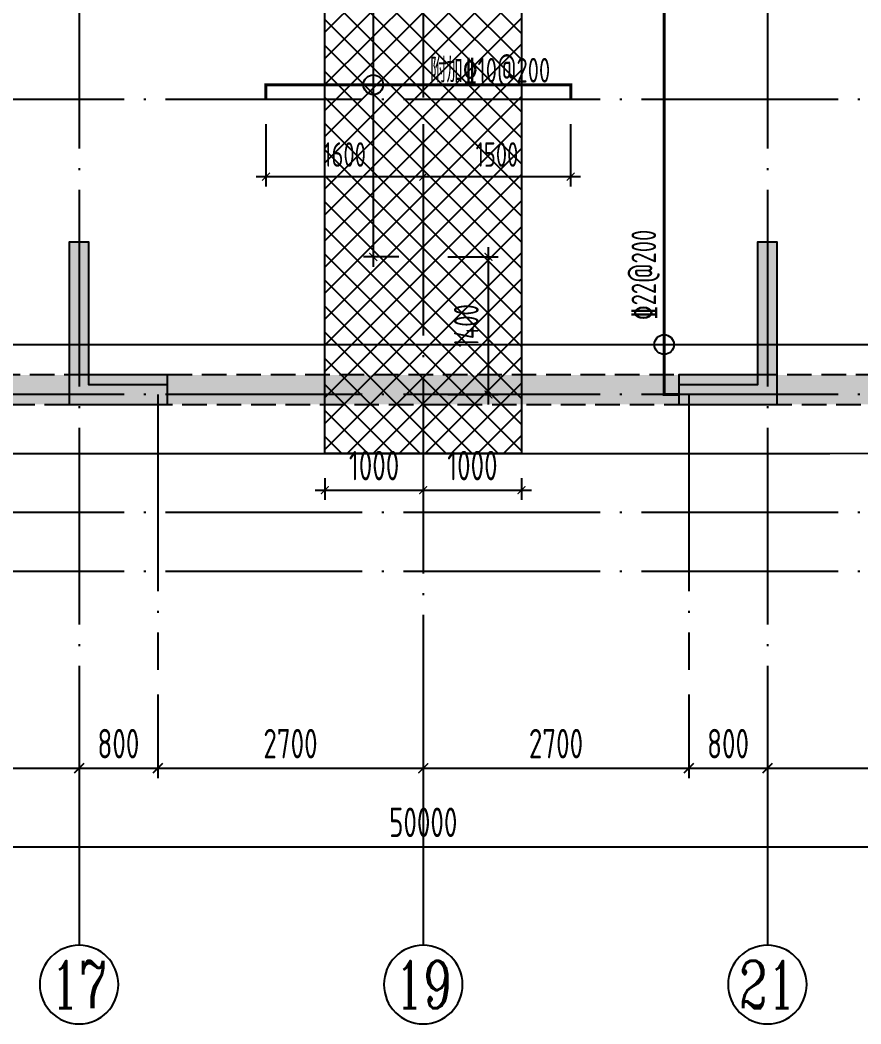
# Model space of a CAD drawing. Extents: x -1307975 to -76406, y -96289 to 379359.
# Drawn here: x -1038083 to -1029532, y 347762 to 357969 of the extents above; entities that cross this region are included whole.
import ezdxf
from ezdxf.enums import TextEntityAlignment as Align

# ---------------------------------------------------------------- set-up
doc = ezdxf.new("R2010")
doc.units = 0
doc.header["$LTSCALE"] = 1000
doc.linetypes.add('DASH', pattern=[0.35, 0.25, -0.1])
doc.linetypes.add('DOTE', pattern=[2.42, 2, -0.2, 0.02, -0.2])
doc.layers.get('0').update_dxf_attribs({"linetype": 'CONTINUOUS'})
doc.layers.get('DEFPOINTS').update_dxf_attribs({"linetype": 'CONTINUOUS'})
for name, color, linetype in [('A-AXIS', 1, 'CONTINUOUS'), ('A-DOTE', 10, 'DOTE'), ('AXIS_NUM', 7, 'CONTINUOUS'), ('DIM', 2, 'CONTINUOUS'), ('HATCH', 8, 'CONTINUOUS'), ('S-B板配筋', 6, 'CONTINUOUS'), ('S-B板配筋号', 7, 'CONTINUOUS'), ('S-J基础底板', 5, 'CONTINUOUS'), ('S-J基础底板标注', 3, 'CONTINUOUS'), ('S-Q墙填充', 252, 'CONTINUOUS'), ('S-Q墙实线', 6, 'CONTINUOUS'), ('S-Q墙虚线', 6, 'DASH'), ('S-Y一般标注', 3, 'CONTINUOUS'), ('后浇带', 8, 'CONTINUOUS')]:
    doc.layers.add(name, color=color, linetype=linetype)
doc.styles.add('TSSD_Axis', font='complex.shx', dxfattribs={"width": 0.7, "bigfont": 'hztxt.shx'})
doc.styles.add('TSSD_DIMENSION', font='Tssdeng.shx', dxfattribs={"width": 0.7, "bigfont": 'tssdchn.shx'})
doc.styles.add('TSSD_REIN', font='tssdeng.shx', dxfattribs={"width": 0.7, "height": 300, "bigfont": 'tssdchn.shx'})
doc.dimstyles.new('TSSD_100_100', dxfattribs={"dimtxt": 300, "dimasz": 100, "dimexe": 100, "dimexo": 250, "dimgap": 100, "dimtad": 1, "dimdec": 0, "dimzin": 0, "dimdsep": 46, "dimtxsty": 'TSSD_DIMENSION', "dimblk": 'ARCHTICK', "dimcen": 0, "dimdle": 100, "dimclrt": 7, "dimadec": 0, "dimazin": 0, "dimtfac": 1, "dimtdec": 0, "dimtix": 1, "dimtmove": 2, "dimatfit": 3, "dimldrblk": 'ARCHTICK', "dimfxl": 1, "dimtolj": 1, "dimtzin": 0, "dimarcsym": 0})
doc.dimstyles.new('TSSD_100_100$0', dxfattribs={"dimtxt": 300, "dimasz": 80, "dimexe": 100, "dimexo": 250, "dimgap": 100, "dimtad": 1, "dimdec": 0, "dimzin": 0, "dimdsep": 46, "dimtxsty": 'TSSD_DIMENSION', "dimblk": 'ARCHTICK', "dimcen": 0, "dimdle": 100, "dimclrd": 3, "dimclre": 3, "dimclrt": 7, "dimadec": 0, "dimazin": 0, "dimtfac": 1, "dimtdec": 0, "dimtix": 1, "dimtmove": 2, "dimatfit": 3, "dimldrblk": 'ARCHTICK', "dimfxl": 1, "dimtolj": 1, "dimtzin": 0, "dimarcsym": 0})

# ---------------------------------------------------------------- blocks, each defined once
blk = doc.blocks.new('_ArchTick')
at = {"color": 0, "linetype": 'ByBlock', "const_width": 0.15}
blk.add_lwpolyline([(-0.5, -0.5), (0.5, 0.5)], dxfattribs=at)
blk = doc.blocks.new('*D232')
at = {"layer": 'DEFPOINTS', "color": 0, "transparency": 16777216}
for p in [(20300, 3600), (26100, 3600), (26100, 2600)]:
    blk.add_point(p, dxfattribs=at)
at = {"layer": 'S-Y一般标注', "color": 0, "lineweight": -2, "transparency": 16777216}
for p, q in [((20300, 3350), (20300, 2500)), ((26100, 3350), (26100, 2500)), ((20200, 2600), (26200, 2600))]:
    blk.add_line(p, q, dxfattribs=at)
at = {"layer": 'S-Y一般标注', "color": 0, "lineweight": -2, "transparency": 16777216, "xscale": 100, "yscale": 100, "zscale": 100, "rotation": 180}
blk.add_blockref('_ArchTick', (20300, 2600), dxfattribs=at)
at = {"layer": 'S-Y一般标注', "color": 0, "lineweight": -2, "transparency": 16777216, "xscale": 100, "yscale": 100, "zscale": 100}
blk.add_blockref('_ArchTick', (26100, 2600), dxfattribs=at)
at = {"layer": 'S-Y一般标注', "color": 7, "transparency": 16777216, "insert": (23200, 2850), "char_height": 300, "attachment_point": 5, "style": 'TSSD_DIMENSION'}
blk.add_mtext('\\A1;5800', dxfattribs=at)
blk = doc.blocks.new('ts_axno')
at = {"color": 0, "linetype": 'ByBlock', "lineweight": -2}
blk.add_circle((0, 0), 0.5, dxfattribs=at)
at = {"color": 0, "linetype": 'ByBlock', "lineweight": -2, "style": 'TSSD_Axis', "width": 0.7}
blk.add_attdef('A', text='', height=0.6, dxfattribs=at).set_placement((0, 0), align=Align.MIDDLE_CENTER)
blk = doc.blocks.new('*D233')
at = {"layer": 'DEFPOINTS', "color": 0, "transparency": 16777216}
for p in [(26100, 3600), (26900, 3600), (26900, 2600)]:
    blk.add_point(p, dxfattribs=at)
at = {"layer": 'S-Y一般标注', "color": 0, "lineweight": -2, "transparency": 16777216}
for p, q in [((26100, 3350), (26100, 2500)), ((26900, 3350), (26900, 2500)), ((26000, 2600), (27000, 2600))]:
    blk.add_line(p, q, dxfattribs=at)
at = {"layer": 'S-Y一般标注', "color": 0, "lineweight": -2, "transparency": 16777216, "xscale": 100, "yscale": 100, "zscale": 100, "rotation": 180}
blk.add_blockref('_ArchTick', (26100, 2600), dxfattribs=at)
at = {"layer": 'S-Y一般标注', "color": 0, "lineweight": -2, "transparency": 16777216, "xscale": 100, "yscale": 100, "zscale": 100}
blk.add_blockref('_ArchTick', (26900, 2600), dxfattribs=at)
at = {"layer": 'S-Y一般标注', "color": 7, "transparency": 16777216, "insert": (26500, 2850), "char_height": 300, "attachment_point": 5, "style": 'TSSD_DIMENSION'}
blk.add_mtext('\\A1;800', dxfattribs=at)
blk = doc.blocks.new('*D234')
at = {"layer": 'DEFPOINTS', "color": 0, "transparency": 16777216}
for p in [(26900, 3600), (29600, 3600), (29600, 2600)]:
    blk.add_point(p, dxfattribs=at)
at = {"layer": 'S-Y一般标注', "color": 0, "lineweight": -2, "transparency": 16777216}
for p, q in [((26900, 3350), (26900, 2500)), ((29600, 3350), (29600, 2500)), ((26800, 2600), (29700, 2600))]:
    blk.add_line(p, q, dxfattribs=at)
at = {"layer": 'S-Y一般标注', "color": 0, "lineweight": -2, "transparency": 16777216, "xscale": 100, "yscale": 100, "zscale": 100, "rotation": 180}
blk.add_blockref('_ArchTick', (26900, 2600), dxfattribs=at)
at = {"layer": 'S-Y一般标注', "color": 0, "lineweight": -2, "transparency": 16777216, "xscale": 100, "yscale": 100, "zscale": 100}
blk.add_blockref('_ArchTick', (29600, 2600), dxfattribs=at)
at = {"layer": 'S-Y一般标注', "color": 7, "transparency": 16777216, "insert": (28250, 2850), "char_height": 300, "attachment_point": 5, "style": 'TSSD_DIMENSION'}
blk.add_mtext('\\A1;2700', dxfattribs=at)
blk = doc.blocks.new('*D235')
at = {"layer": 'DEFPOINTS', "color": 0, "transparency": 16777216}
for p in [(32300, 3600), (33100, 3600), (33100, 2600)]:
    blk.add_point(p, dxfattribs=at)
at = {"layer": 'S-Y一般标注', "color": 0, "lineweight": -2, "transparency": 16777216}
for p, q in [((32300, 3350), (32300, 2500)), ((33100, 3350), (33100, 2500)), ((32200, 2600), (33200, 2600))]:
    blk.add_line(p, q, dxfattribs=at)
at = {"layer": 'S-Y一般标注', "color": 0, "lineweight": -2, "transparency": 16777216, "xscale": 100, "yscale": 100, "zscale": 100, "rotation": 180}
blk.add_blockref('_ArchTick', (32300, 2600), dxfattribs=at)
at = {"layer": 'S-Y一般标注', "color": 0, "lineweight": -2, "transparency": 16777216, "xscale": 100, "yscale": 100, "zscale": 100}
blk.add_blockref('_ArchTick', (33100, 2600), dxfattribs=at)
at = {"layer": 'S-Y一般标注', "color": 7, "transparency": 16777216, "insert": (32700, 2850), "char_height": 300, "attachment_point": 5, "style": 'TSSD_DIMENSION'}
blk.add_mtext('\\A1;800', dxfattribs=at)
blk = doc.blocks.new('*D236')
at = {"layer": 'DEFPOINTS', "color": 0, "transparency": 16777216}
for p in [(33100, 3600), (38900, 3600), (38900, 2600)]:
    blk.add_point(p, dxfattribs=at)
at = {"layer": 'S-Y一般标注', "color": 0, "lineweight": -2, "transparency": 16777216}
for p, q in [((33100, 3350), (33100, 2500)), ((38900, 3350), (38900, 2500)), ((33000, 2600), (39000, 2600))]:
    blk.add_line(p, q, dxfattribs=at)
at = {"layer": 'S-Y一般标注', "color": 0, "lineweight": -2, "transparency": 16777216, "xscale": 100, "yscale": 100, "zscale": 100, "rotation": 180}
blk.add_blockref('_ArchTick', (33100, 2600), dxfattribs=at)
at = {"layer": 'S-Y一般标注', "color": 0, "lineweight": -2, "transparency": 16777216, "xscale": 100, "yscale": 100, "zscale": 100}
blk.add_blockref('_ArchTick', (38900, 2600), dxfattribs=at)
at = {"layer": 'S-Y一般标注', "color": 7, "transparency": 16777216, "insert": (36000, 2850), "char_height": 300, "attachment_point": 5, "style": 'TSSD_DIMENSION'}
blk.add_mtext('\\A1;5800', dxfattribs=at)
blk = doc.blocks.new('*D241')
at = {"layer": 'DEFPOINTS', "color": 0, "transparency": 16777216}
for p in [(4600, 3600), (54600, 3600), (54600, 1800)]:
    blk.add_point(p, dxfattribs=at)
at = {"layer": 'S-Y一般标注', "color": 0, "lineweight": -2, "transparency": 16777216}
for p, q in [((4600, 3350), (4600, 1700)), ((54600, 3350), (54600, 1700)), ((4500, 1800), (54700, 1800))]:
    blk.add_line(p, q, dxfattribs=at)
at = {"layer": 'S-Y一般标注', "color": 0, "lineweight": -2, "transparency": 16777216, "xscale": 100, "yscale": 100, "zscale": 100, "rotation": 180}
blk.add_blockref('_ArchTick', (4600, 1800), dxfattribs=at)
at = {"layer": 'S-Y一般标注', "color": 0, "lineweight": -2, "transparency": 16777216, "xscale": 100, "yscale": 100, "zscale": 100}
blk.add_blockref('_ArchTick', (54600, 1800), dxfattribs=at)
at = {"layer": 'S-Y一般标注', "color": 7, "transparency": 16777216, "insert": (29600, 2050), "char_height": 300, "attachment_point": 5, "style": 'TSSD_DIMENSION'}
blk.add_mtext('\\A1;50000', dxfattribs=at)
blk = doc.blocks.new('*D244')
at = {"layer": 'DEFPOINTS', "color": 0, "transparency": 16777216}
for p in [(29600, 3600), (32300, 3600), (32300, 2600)]:
    blk.add_point(p, dxfattribs=at)
at = {"layer": 'S-Y一般标注', "color": 0, "lineweight": -2, "transparency": 16777216}
for p, q in [((29600, 3350), (29600, 2500)), ((32300, 3350), (32300, 2500)), ((29500, 2600), (32400, 2600))]:
    blk.add_line(p, q, dxfattribs=at)
at = {"layer": 'S-Y一般标注', "color": 0, "lineweight": -2, "transparency": 16777216, "xscale": 100, "yscale": 100, "zscale": 100, "rotation": 180}
blk.add_blockref('_ArchTick', (29600, 2600), dxfattribs=at)
at = {"layer": 'S-Y一般标注', "color": 0, "lineweight": -2, "transparency": 16777216, "xscale": 100, "yscale": 100, "zscale": 100}
blk.add_blockref('_ArchTick', (32300, 2600), dxfattribs=at)
at = {"layer": 'S-Y一般标注', "color": 7, "transparency": 16777216, "insert": (30950, 2850), "char_height": 300, "attachment_point": 5, "style": 'TSSD_DIMENSION'}
blk.add_mtext('\\A1;2700', dxfattribs=at)
blk = doc.blocks.new('*D525')
at = {"layer": 'DEFPOINTS', "color": 0, "ltscale": 0.5, "transparency": 16777216}
for p in [(-1023881, 354670), (-1044086, 354161), (-1023881, 354161)]:
    blk.add_point(p, dxfattribs=at)
at = {"layer": 'S-J基础底板标注', "color": 3, "lineweight": -2, "ltscale": 0.5, "transparency": 16777216}
for p, q in [((-1044086, 354411), (-1044086, 354770)), ((-1023881, 354411), (-1023881, 354770)), ((-1044186, 354670), (-1023781, 354670))]:
    blk.add_line(p, q, dxfattribs=at)
at = {"layer": 'S-J基础底板标注', "color": 3, "lineweight": -2, "ltscale": 0.5, "transparency": 16777216, "xscale": 80, "yscale": 80, "zscale": 80, "rotation": 180}
blk.add_blockref('_ArchTick', (-1044086, 354670), dxfattribs=at)
at = {"layer": 'S-J基础底板标注', "color": 3, "lineweight": -2, "ltscale": 0.5, "transparency": 16777216, "xscale": 80, "yscale": 80, "zscale": 80}
blk.add_blockref('_ArchTick', (-1023881, 354670), dxfattribs=at)
blk = doc.blocks.new('*D540')
at = {"layer": 'DEFPOINTS', "color": 0, "ltscale": 0.5, "transparency": 16777216}
for p in [(-1033983, 359762), (-1034491, 355561), (-1033983, 355561)]:
    blk.add_point(p, dxfattribs=at)
at = {"layer": 'S-J基础底板标注', "color": 3, "lineweight": -2, "ltscale": 0.5, "transparency": 16777216}
for p, q in [((-1034491, 359862), (-1034491, 355461)), ((-1034233, 359762), (-1034591, 359762)), ((-1034233, 355561), (-1034591, 355561))]:
    blk.add_line(p, q, dxfattribs=at)
at = {"layer": 'S-J基础底板标注', "color": 3, "lineweight": -2, "ltscale": 0.5, "transparency": 16777216, "xscale": 80, "yscale": 80, "zscale": 80}
for p, rotation in [((-1034491, 359762), 89.99957435729117), ((-1034491, 355561), 269.9995743572912)]:
    blk.add_blockref('_ArchTick', p, dxfattribs=dict(at, rotation=rotation))
blk = doc.blocks.new('*D539')
at = {"layer": 'DEFPOINTS', "color": 0, "transparency": 16777216}
for p in [(-1035583, 357161), (-1033983, 357161), (-1033983, 356377)]:
    blk.add_point(p, dxfattribs=at)
at = {"layer": 'S-J基础底板标注', "color": 3, "lineweight": -2, "transparency": 16777216}
for p, q in [((-1035583, 356911), (-1035583, 356277)), ((-1033983, 356911), (-1033983, 356277)), ((-1035683, 356377), (-1033883, 356377))]:
    blk.add_line(p, q, dxfattribs=at)
at = {"layer": 'S-J基础底板标注', "color": 3, "lineweight": -2, "transparency": 16777216, "xscale": 80, "yscale": 80, "zscale": 80, "rotation": 180}
blk.add_blockref('_ArchTick', (-1035583, 356377), dxfattribs=at)
at = {"layer": 'S-J基础底板标注', "color": 3, "lineweight": -2, "transparency": 16777216, "xscale": 80, "yscale": 80, "zscale": 80}
blk.add_blockref('_ArchTick', (-1033983, 356377), dxfattribs=at)
at = {"layer": 'S-J基础底板标注', "color": 7, "transparency": 16777216, "insert": (-1034783, 356602), "char_height": 250, "attachment_point": 5, "style": 'TSSD_DIMENSION'}
blk.add_mtext('\\A1;1600', dxfattribs=at)
blk = doc.blocks.new('*D541')
at = {"layer": 'DEFPOINTS', "color": 0, "transparency": 16777216}
for p in [(-1033983, 357161), (-1032484, 357161), (-1032484, 356377)]:
    blk.add_point(p, dxfattribs=at)
at = {"layer": 'S-J基础底板标注', "color": 3, "lineweight": -2, "transparency": 16777216}
for p, q in [((-1033983, 356911), (-1033983, 356277)), ((-1032484, 356911), (-1032484, 356277)), ((-1034083, 356377), (-1032384, 356377))]:
    blk.add_line(p, q, dxfattribs=at)
at = {"layer": 'S-J基础底板标注', "color": 3, "lineweight": -2, "transparency": 16777216, "xscale": 80, "yscale": 80, "zscale": 80, "rotation": 180}
blk.add_blockref('_ArchTick', (-1033983, 356377), dxfattribs=at)
at = {"layer": 'S-J基础底板标注', "color": 3, "lineweight": -2, "transparency": 16777216, "xscale": 80, "yscale": 80, "zscale": 80}
blk.add_blockref('_ArchTick', (-1032484, 356377), dxfattribs=at)
at = {"layer": 'S-J基础底板标注', "color": 7, "transparency": 16777216, "insert": (-1033233, 356602), "char_height": 250, "attachment_point": 5, "style": 'TSSD_DIMENSION'}
blk.add_mtext('\\A1;1500', dxfattribs=at)
blk = doc.blocks.new('*D543')
at = {"layer": 'DEFPOINTS', "color": 0, "transparency": 16777216}
for p in [(-1033983, 355561), (-1033320, 355561), (-1033983, 354161)]:
    blk.add_point(p, dxfattribs=at)
at = {"layer": 'S-J基础底板标注', "color": 3, "lineweight": -2, "transparency": 16777216}
for p, q in [((-1033320, 354061), (-1033320, 355661)), ((-1033733, 355561), (-1033220, 355561)), ((-1033733, 354161), (-1033220, 354161))]:
    blk.add_line(p, q, dxfattribs=at)
at = {"layer": 'S-J基础底板标注', "color": 3, "lineweight": -2, "transparency": 16777216, "xscale": 80, "yscale": 80, "zscale": 80}
for p, rotation in [((-1033320, 355561), 90), ((-1033320, 354161), 270)]:
    blk.add_blockref('_ArchTick', p, dxfattribs=dict(at, rotation=rotation))
at = {"layer": 'S-J基础底板标注', "color": 7, "transparency": 16777216, "insert": (-1033545, 354861), "char_height": 250, "attachment_point": 5, "rotation": 90, "style": 'TSSD_DIMENSION'}
blk.add_mtext('\\A1;1400', dxfattribs=at)
blk = doc.blocks.new('*D902')
at = {"layer": 'DEFPOINTS', "color": 0, "transparency": 16777216}
for p in [(-1034983, 353562), (-1033983, 353562), (-1033983, 353189)]:
    blk.add_point(p, dxfattribs=at)
at = {"layer": 'DIM', "color": 3, "lineweight": -2, "transparency": 16777216}
for p, q in [((-1034983, 353312), (-1034983, 353089)), ((-1033983, 353312), (-1033983, 353089)), ((-1035083, 353189), (-1033883, 353189))]:
    blk.add_line(p, q, dxfattribs=at)
at = {"layer": 'DIM', "color": 3, "lineweight": -2, "transparency": 16777216, "xscale": 80, "yscale": 80, "zscale": 80, "rotation": 180}
blk.add_blockref('_ArchTick', (-1034983, 353189), dxfattribs=at)
at = {"layer": 'DIM', "color": 3, "lineweight": -2, "transparency": 16777216, "xscale": 80, "yscale": 80, "zscale": 80}
blk.add_blockref('_ArchTick', (-1033983, 353189), dxfattribs=at)
at = {"layer": 'DIM', "color": 7, "transparency": 16777216, "insert": (-1034483, 353439), "char_height": 300, "attachment_point": 5, "style": 'TSSD_DIMENSION'}
blk.add_mtext('\\A1;1000', dxfattribs=at)
blk = doc.blocks.new('*D903')
at = {"layer": 'DEFPOINTS', "color": 0, "transparency": 16777216}
for p in [(-1033983, 353562), (-1032983, 353562), (-1032983, 353189)]:
    blk.add_point(p, dxfattribs=at)
at = {"layer": 'DIM', "color": 3, "lineweight": -2, "transparency": 16777216}
for p, q in [((-1033983, 353312), (-1033983, 353089)), ((-1032983, 353312), (-1032983, 353089)), ((-1034083, 353189), (-1032883, 353189))]:
    blk.add_line(p, q, dxfattribs=at)
at = {"layer": 'DIM', "color": 3, "lineweight": -2, "transparency": 16777216, "xscale": 80, "yscale": 80, "zscale": 80, "rotation": 180}
blk.add_blockref('_ArchTick', (-1033983, 353189), dxfattribs=at)
at = {"layer": 'DIM', "color": 3, "lineweight": -2, "transparency": 16777216, "xscale": 80, "yscale": 80, "zscale": 80}
blk.add_blockref('_ArchTick', (-1032983, 353189), dxfattribs=at)
at = {"layer": 'DIM', "color": 7, "transparency": 16777216, "insert": (-1033483, 353439), "char_height": 300, "attachment_point": 5, "style": 'TSSD_DIMENSION'}
blk.add_mtext('\\A1;1000', dxfattribs=at)
blk = doc.blocks.new('20211109.00462574')
at = {"layer": 'S-Q墙填充'}
h = blk.add_hatch(dxfattribs=at)
h.set_pattern_fill('ARMORED', color=252, scale=30, style=0)
h.set_pattern_definition([(50, (994311.75, -393917.59), (215.178055, -18.82564), [22.5, -247.5]), (355, (994311.75, -393917.59), (-41.6254, 225.65764), [18, -198]), (100.4514, (994329.68, -393919.15), (173.552815, 206.831863), [19.122057, -210.342634]), (46.1842, (994311.75, -393857.59), (320.172315, -49.655704), [33.75, -371.25]), (96.6356, (994338.43, -393861.72), (280.39881, 292.23536), [28.68309, -315.5139]), (351.1842, (994311.75, -393857.6), (280.39858, 292.23558), [27, -297]), (21, (994341.75, -393872.59), (179.072116, -120.785667), [22.5, -247.5]), (326, (994341.75, -393872.59), (72.9946, 217.545014), [18, -198]), (71.4514, (994356.67, -393882.65), (252.06679, 96.75915), [19.122057, -210.342634]), (37.5, (994311.75, -393917.586), (3.6479566, 99.868156), [0, -195.6, 0, -201, 0, -198.75]), (7.5, (994311.75, -393917.59), (78.920861, 118.323514), [0, -114.6, 0, -191.1, 0, -75.75]), (327.5, (994244.85, -393917.586), (160.146731, -6.7664615), [0, -75, 0, -234, 0, -310.5]), (317.5, (994214.85, -393917.59), (174.95585, 30.031495), [0, -97.5, 0, -155.4, 0, -220.5]), (45, (994311.75, -393917.59), (-106.066017, 106.066017), [])])
h.paths.add_polyline_path([(9600, 1650), (9400, 1650), (9400, 1500), (300, 1500), (300, 8500), (6600, 8500), (6600, 7700), (6800, 7700), (6800, 8800), (5900, 8800), (5900, 9200), (5650, 9200), (5650, 8800), (4150, 8800), (4150, 10500), (5650, 10500), (5650, 9820), (5900, 9820), (5900, 10150), (6300, 10150), (6300, 10500), (6800, 10500), (6800, 10800), (5900, 10800), (5900, 12596), (5650, 12596), (5650, 10750), (3900, 10750), (3900, 8800), (1550, 8800), (1550, 13796), (1300, 13796), (1300, 8800), (0, 8800), (0, 1200), (9300, 1200), (9300, 0), (16100, 0), (16100, 1200), (34400, 1200), (34400, 0), (41000, 0), (41000, 1200), (50400, 1200), (50400, 8800), (42200, 8800), (42200, 10600), (39300, 10600), (39300, 10850), (36100, 10850), (36100, 10600), (33200, 10600), (33200, 8800), (17200, 8800), (17200, 10600), (14300, 10600), (14300, 12300), (15200, 12300), (15200, 14196), (12817, 14196), (12817, 13896), (14900, 13896), (14900, 12600), (14000, 12600), (14000, 9100), (14200, 9100), (14200, 10300), (16900, 10300), (16900, 8500), (33500, 8500), (33500, 10300), (36400, 10300), (36400, 10550), (39000, 10550), (39000, 10300), (41900, 10300), (41900, 8500), (50100, 8500), (50100, 1500), (41000, 1500), (41000, 1650), (40700, 1650), (40700, 300), (34700, 300), (34700, 1650), (34400, 1650), (34400, 1500), (16000, 1500), (16000, 1650), (15800, 1650), (15800, 300), (9600, 300)])
at = {"layer": 'S-Q墙实线'}
for points in [[(21600, 1200), (22500, 1200), (22600, 1200), (22600, 1500), (22500, 1500), (21800, 1500), (21800, 2850), (21600, 2850)], [(27900, 1500), (27800, 1500), (27800, 1200), (27900, 1200), (28800, 1200), (28800, 2850), (28600, 2850), (28600, 1500)]]:
    blk.add_lwpolyline(points, close=True, dxfattribs=at)
at = {"layer": 'S-Q墙虚线', "color": 2}
for points in [[(0, 1200), (9300, 1200), (9300, 0), (16100, 0), (16100, 1200), (34400, 1200), (34400, 0), (41000, 0)], [(40700, 300), (34700, 300), (34700, 1650), (34400, 1650), (34400, 1500), (16000, 1500), (16000, 1650), (15800, 1650), (15800, 300), (9600, 300), (9600, 1650), (9400, 1650), (9400, 1500), (300, 1500)]]:
    blk.add_lwpolyline(points, dxfattribs=at)
blk = doc.blocks.new('20210726.16350016')
at = {"layer": 'A-AXIS'}
for p, q in [((26100, 3600), (26100, 800)), ((29600, 3600), (29600, 800)), ((33100, 3600), (33100, 800))]:
    blk.add_line(p, q, dxfattribs=at)
at = {"layer": 'A-DOTE'}
for p, q in [((29600, 21100), (29600, 3600)), ((26100, 10900), (26100, 3600)), ((33100, 10900), (33100, 3600)), ((55600, 9400), (3600, 9400)), ((55600, 6400), (3600, 6400)), ((26900, 6400), (26900, 3600)), ((32300, 6400), (32300, 3600)), ((55600, 5200), (3600, 5200)), ((55600, 4600), (3600, 4600))]:
    blk.add_line(p, q, dxfattribs=at)
at = {"layer": 'A-AXIS'}
ref = blk.add_blockref('ts_axno', (26100, 400), dxfattribs=dict(at, xscale=-800, yscale=800, zscale=800, rotation=180))
ref.add_attrib('10', '17', dxfattribs={"layer": 'AXIS_NUM', "height": 480, "style": 'TSSD_Axis', "width": 0.7}).set_placement((26100, 400), align=Align.MIDDLE_CENTER)
ref = blk.add_blockref('ts_axno', (29600, 400), dxfattribs=dict(at, xscale=-800, yscale=800, zscale=800, rotation=180))
ref.add_attrib('13', '19', dxfattribs={"layer": 'AXIS_NUM', "height": 480, "style": 'TSSD_Axis', "width": 0.7}).set_placement((29600, 400), align=Align.MIDDLE_CENTER)
ref = blk.add_blockref('ts_axno', (33100, 400), dxfattribs=dict(at, xscale=-800, yscale=800, zscale=800, rotation=180))
ref.add_attrib('13', '21', dxfattribs={"layer": 'AXIS_NUM', "height": 480, "style": 'TSSD_Axis', "width": 0.7}).set_placement((33100, 400), align=Align.MIDDLE_CENTER)
at = {"layer": 'S-Y一般标注'}
for base, p1, p2, picture, middle in [((54600, 1800), (4600, 3600), (54600, 3600), '*D241', (29600, 2050)), ((26100, 2600), (20300, 3600), (26100, 3600), '*D232', (23200, 2850)), ((26900, 2600), (26100, 3600), (26900, 3600), '*D233', (26500, 2850)), ((29600, 2600), (26900, 3600), (29600, 3600), '*D234', (28250, 2850)), ((32300, 2600), (29600, 3600), (32300, 3600), '*D244', (30950, 2850)), ((33100, 2600), (32300, 3600), (33100, 3600), '*D235', (32700, 2850)), ((38900, 2600.1), (33100, 3600), (38900, 3600.1), '*D236', (36000, 2850.1))]:
    dim = blk.add_linear_dim(base=base, p1=p1, p2=p2, dimstyle='TSSD_100_100', dxfattribs=at)
    dim.commit()
    dim.dimension.update_dxf_attribs({"geometry": picture, "text_midpoint": middle})

msp = doc.modelspace()

# ---------------------------------------------------------------- hatches: boundary and pattern name
at = {"layer": 'HATCH'}
h = msp.add_hatch(color=252, dxfattribs=at)
h.paths.add_polyline_path([(-1018383.36, 355611.31), (-1018383.36, 357061.57), (-1018783.36, 357061.57), (-1018783.36, 357261.57), (-1018183.36, 357261.57), (-1018183.36, 355611.31)])
h.paths.add_polyline_path([(-1024583.11, 355611.31), (-1024583.11, 357061.57), (-1024183.11, 357061.57), (-1024183.11, 357261.57), (-1024783.11, 357261.57), (-1024783.11, 355611.31)])
h.paths.add_polyline_path([(-1043383.2, 357261.48), (-1043783.2, 357261.48), (-1043783.2, 357061.48), (-1043383.2, 357061.48), (-1043383.2, 355611.49), (-1043183.2, 355611.48), (-1043183.2, 357261.48)])
h.paths.add_polyline_path([(-1031283.21, 354361.57), (-1031383.19, 354361.57), (-1031383.19, 354061.49), (-1031283.21, 354061.49), (-1030383.19, 354061.49), (-1030383.19, 355711.49), (-1030583.19, 355711.49), (-1030583.19, 354361.57)])
h.paths.add_polyline_path([(-1037583.21, 354061.49), (-1036683.22, 354061.49), (-1036583.22, 354061.49), (-1036583.22, 354361.57), (-1036683.22, 354361.57), (-1037383.21, 354361.57), (-1037383.21, 355711.49), (-1037583.21, 355711.49)])
h.paths.add_polyline_path([(-1020333.2, 357261.49), (-1020533.2, 357261.49), (-1020533.2, 357061.49), (-1020133.2, 357061.49), (-1020133.2, 358661.49), (-1020133.2, 359161.49), (-1019683.33, 359161.49), (-1019683.33, 359361.49), (-1020333.2, 359361.49), (-1020333.2, 358661.49)])
h.paths.add_polyline_path([(-1022833.2, 357061.49), (-1022433.2, 357061.49), (-1022433.2, 357261.49), (-1022633.2, 357261.49), (-1022633.2, 358661.49), (-1022633.2, 359361.49), (-1023283.27, 359361.49), (-1023283.27, 359161.49), (-1022833.2, 359161.49), (-1022833.2, 358661.49)])
h.paths.add_polyline_path([(-1047633.2, 359361.49), (-1048283.27, 359361.49), (-1048283.27, 359161.49), (-1047833.2, 359161.49), (-1047833.2, 358661.49), (-1047833.2, 357061.49), (-1047433.2, 357061.49), (-1047433.2, 357261.49), (-1047633.2, 357261.49), (-1047633.2, 358661.49)])
h.paths.add_polyline_path([(-1047783.2, 363261.49), (-1047783.2, 363611.49), (-1047983.2, 363611.49), (-1047983.2, 363361.49), (-1048783.33, 363361.49), (-1048783.33, 363161.49), (-1047983.2, 363161.49), (-1047983.2, 361961.49), (-1047783.2, 361961.49)])
h.paths.add_polyline_path([(-1019983.2, 360961.76), (-1019983.2, 361261.76), (-1020183.2, 361261.76), (-1020183.2, 360761.76), (-1019783.33, 360761.76), (-1018183.21, 360761.76), (-1018183.21, 360961.76), (-1019783.33, 360961.76)])
h.paths.add_polyline_path([(-1024783.2, 360761.76), (-1023183.27, 360761.76), (-1022783.2, 360761.76), (-1022783.2, 361261.76), (-1022983.2, 361261.76), (-1022983.2, 360961.76), (-1023183.27, 360961.76), (-1024783.2, 360961.76)])
h.paths.add_polyline_path([(-1044983.2, 360961.76), (-1044983.2, 361261.76), (-1045183.2, 361261.76), (-1045183.2, 360761.76), (-1044783.33, 360761.76), (-1043183.21, 360761.76), (-1043183.21, 360961.76), (-1044783.33, 360961.76)])
h.paths.add_polyline_path([(-1047783.2, 360761.76), (-1047783.2, 361261.76), (-1047983.2, 361261.76), (-1047983.2, 360961.76), (-1048183.27, 360961.76), (-1049783.2, 360961.76), (-1049783.2, 360761.76), (-1048183.27, 360761.76)])
h.paths.add_polyline_path([(-1052383.19, 361661.76), (-1052933.11, 361661.76), (-1052933.11, 361361.49), (-1052583.2, 361361.49), (-1052583.2, 360561.49), (-1052383.19, 360561.49)])
h.paths.add_polyline_path([(-1040583.2, 361661.66), (-1040583.2, 360561.49), (-1040383.2, 360561.49), (-1040383.2, 361361.49), (-1040033.3, 361361.49), (-1040033.3, 361661.66)])
h.paths.add_polyline_path([(-1027933.11, 361361.49), (-1027583.2, 361361.49), (-1027583.2, 360561.49), (-1027383.2, 360561.49), (-1027383.2, 361661.59), (-1027933.11, 361661.59)])
h.paths.add_polyline_path([(-1015583.21, 361661.55), (-1015583.21, 360561.49), (-1015383.21, 360561.49), (-1015383.21, 361361.49), (-1015033.3, 361361.49), (-1015033.3, 361661.55)])
h.paths.add_polyline_path([(-1008783.2, 354061.49), (-1008783.2, 355711.49), (-1009083.21, 355711.49), (-1009083.21, 354061.49)])
h.paths.add_polyline_path([(-1058883.19, 354061.49), (-1058883.19, 355711.49), (-1059183.2, 355711.49), (-1059183.2, 354061.49)])
h.paths.add_polyline_path([(-1009083.2, 358761.49), (-1009783.21, 358761.49), (-1009783.21, 358561.49), (-1008783.17, 358561.49), (-1008783.17, 361661.5), (-1009483.2, 361661.5), (-1009483.2, 361361.49), (-1009083.2, 361361.49)])
h.paths.add_polyline_path([(-1058883.2, 361361.49), (-1058483.21, 361361.49), (-1058483.21, 361661.76), (-1059183.2, 361661.76), (-1059183.2, 358561.49), (-1058183.2, 358561.49), (-1058183.2, 358761.49), (-1058883.2, 358761.49)])
h.paths.add_polyline_path([(-1010883.21, 361661.5), (-1010883.21, 360711.51), (-1010683.21, 360711.51), (-1010683.21, 361361.49), (-1010383.3, 361361.49), (-1010383.3, 361661.5)])
h.paths.add_polyline_path([(-1013583.2, 361661.55), (-1014133.2, 361661.55), (-1014133.2, 361361.49), (-1013783.2, 361361.49), (-1013783.2, 358561.49), (-1013583.2, 358561.49)])
h.paths.add_polyline_path([(-1029183.2, 358561.49), (-1029183.2, 361361.49), (-1028833.2, 361361.49), (-1028833.2, 361661.59), (-1029383.2, 361661.59), (-1029383.2, 358561.49)])
h.paths.add_polyline_path([(-1032083.19, 361661.63), (-1032583.11, 361661.63), (-1032583.11, 361361.49), (-1032283.19, 361361.49), (-1032283.19, 358561.49), (-1032083.19, 358561.49)])
h.paths.add_polyline_path([(-1035883.21, 361661.63), (-1035883.22, 358561.49), (-1035683.22, 358561.49), (-1035683.21, 361361.49), (-1035383.3, 361361.49), (-1035383.3, 361661.63)])
h.paths.add_polyline_path([(-1038583.21, 361661.66), (-1039133.21, 361661.66), (-1039133.21, 361361.49), (-1038783.21, 361361.49), (-1038783.21, 358561.49), (-1038583.21, 358561.49)])
h.paths.add_polyline_path([(-1054183.19, 361361.49), (-1053833.19, 361361.49), (-1053833.19, 361661.76), (-1054383.19, 361661.76), (-1054383.19, 358561.49), (-1054183.19, 358561.49)])
h.paths.add_polyline_path([(-1057583.11, 361361.49), (-1057283.19, 361361.49), (-1057283.19, 360711.51), (-1057083.19, 360711.51), (-1057083.19, 361661.76), (-1057583.11, 361661.76)])
h.paths.add_polyline_path([(-1016983.21, 363461.49), (-1017683.12, 363461.49), (-1017683.12, 363161.57), (-1017283.2, 363161.57), (-1017283.2, 362361.49), (-1016983.21, 362361.49)])
h.paths.add_polyline_path([(-1025683.2, 363161.57), (-1025283.29, 363161.57), (-1025283.29, 363461.49), (-1025983.2, 363461.49), (-1025983.2, 362361.49), (-1025683.2, 362361.49)])
h.paths.add_polyline_path([(-1041983.21, 363461.41), (-1042683.12, 363461.41), (-1042683.12, 363161.49), (-1042283.2, 363161.49), (-1042283.2, 362361.49), (-1041983.21, 362361.49)])
h.paths.add_polyline_path([(-1045183.2, 363361.49), (-1045183.2, 361961.49), (-1044983.2, 361961.49), (-1044983.2, 363161.49), (-1044183.6, 363161.49), (-1044183.6, 363461.41), (-1044883.19, 363461.41), (-1044883.2, 363611.49), (-1045183.22, 363611.49)])
h.paths.add_polyline_path([(-1050683.2, 363161.49), (-1050283.29, 363161.49), (-1050283.29, 363361.49), (-1050883.2, 363361.49), (-1050883.2, 362361.49), (-1050683.2, 362361.49)])
h.paths.add_polyline_path([(-1056283.2, 354361.49), (-1056383.19, 354361.49), (-1056383.19, 354061.49), (-1056283.2, 354061.49), (-1055383.19, 354061.49), (-1055383.19, 355711.49), (-1055583.19, 355711.49), (-1055583.19, 354361.49)])
h.paths.add_polyline_path([(-1011683.23, 354361.57), (-1011583.24, 354361.57), (-1011583.24, 354061.49), (-1011683.23, 354061.49), (-1012583.24, 354061.49), (-1012583.24, 355711.49), (-1012383.24, 355711.49), (-1012383.24, 354361.57)])
h.paths.add_polyline_path([(-1049783.19, 352861.48), (-1049033.2, 352861.48), (-1049033.2, 353161.49), (-1049583.19, 353161.49), (-1049583.19, 354511.48), (-1049783.19, 354511.48)])
h.paths.add_polyline_path([(-1043183.24, 352861.48), (-1043933.23, 352861.48), (-1043933.23, 353161.49), (-1043383.24, 353161.49), (-1043383.24, 354161.49), (-1043383.24, 354511.48), (-1043183.24, 354511.48), (-1043183.24, 354161.49)])
h.paths.add_polyline_path([(-1024783.19, 352861.48), (-1024033.2, 352861.48), (-1024033.2, 353161.56), (-1024483.2, 353161.56), (-1024483.2, 354511.48), (-1024783.19, 354511.48)])
h.paths.add_polyline_path([(-1018183.24, 352861.48), (-1018933.23, 352861.48), (-1018933.23, 353161.56), (-1018483.23, 353161.56), (-1018483.23, 354161.49), (-1018483.23, 354511.48), (-1018183.24, 354511.48), (-1018183.24, 354161.49)])
h.paths.add_polyline_path([(-1022783.2, 363361.49), (-1022783.2, 363711.49), (-1023083.06, 363711.49), (-1023083.06, 363461.49), (-1023783.33, 363461.49), (-1023783.33, 363161.57), (-1022983.2, 363161.57), (-1022983.2, 361961.49), (-1022783.2, 361961.49)])
h.paths.add_polyline_path([(-1020183.2, 363361.49), (-1020183.2, 361961.49), (-1019983.2, 361961.49), (-1019983.2, 363161.57), (-1019183.6, 363161.57), (-1019183.6, 363461.49), (-1019883.33, 363461.49), (-1019883.33, 363711.49), (-1020183.2, 363711.49)])
h.paths.add_polyline_path([(-1045333.23, 359361.49), (-1044683.16, 359361.49), (-1044683.16, 359161.49), (-1045133.23, 359161.49), (-1045133.23, 358661.49), (-1045133.23, 357061.49), (-1045533.22, 357061.57), (-1045533.23, 357261.49), (-1045333.23, 357261.49), (-1045333.23, 358661.49)])
h.paths.add_polyline_path([(-1049583.2, 357861.49), (-1049283.2, 357861.49), (-1049283.2, 357661.49), (-1049583.2, 357661.49), (-1049582.61, 356061.57), (-1049782.61, 356061.57), (-1049783.2, 357861.49)])
at = {"layer": 'S-Q墙填充'}
h = msp.add_hatch(color=252, dxfattribs=at)
h.dxf.hatch_style = 1
h.paths.add_polyline_path([(-1037583.21, 354061.49), (-1036683.22, 354061.49), (-1036583.22, 354061.49), (-1036583.22, 354261.49), (-1036683.22, 354261.49), (-1037383.21, 354261.49), (-1037383.21, 355711.49), (-1037583.21, 355711.49)])
h = msp.add_hatch(color=252, dxfattribs=at)
h.dxf.hatch_style = 1
h.paths.add_polyline_path([(-1031283.21, 354261.49), (-1031383.19, 354261.49), (-1031383.19, 354061.49), (-1031283.21, 354061.49), (-1030383.19, 354061.49), (-1030383.19, 355711.49), (-1030583.19, 355711.49), (-1030583.19, 354261.49)])
at = {"layer": '后浇带'}
h = msp.add_hatch(dxfattribs=at)
h.set_pattern_fill('ANSI37', color=144, scale=1500, angle=90, style=0)
h.set_pattern_definition([(135, (-2135219.83, -840237.86), (-132.582521, -132.582521), []), (225, (-2135219.83, -840237.86), (132.582521, -132.582521), [])])
h.paths.add_polyline_path([(-1034983.44, 353561.56), (-1034983.2, 362061.49), (-1032983.2, 362061.49), (-1032983.44, 353561.56)])

# ---------------------------------------------------------------- linework, layer by layer
at = {"layer": 'S-B板配筋', "const_width": 30}
for points in [[(-1031383.11, 360061.84), (-1031533.11, 360061.84), (-1031533.19, 354161.57), (-1031383.19, 354161.57)], [(-1035583.19, 357161.49), (-1035583.19, 357311.49), (-1032483.57, 357311.49), (-1032483.57, 357161.49)]]:
    msp.add_lwpolyline(points, dxfattribs=at)
at = {"layer": 'S-J基础底板', "const_width": 20}
msp.add_lwpolyline([(-1050483.22, 352361.48), (-1042483.19, 352361.48), (-1042483.24, 353561.38), (-1025283.17, 353561.75), (-1025283.21, 352361.48), (-1017683.22, 352361.48), (-1017683.22, 353361.49), (-1008083.23, 353361.49), (-1008083.19, 362061.49), (-1016383.2, 362061.49), (-1016383.2, 364111.49), (-1026583.2, 364111.49), (-1026583.2, 362061.49), (-1041383.2, 362061.49), (-1041383.2, 364111.49), (-1055883.2, 364111.49), (-1055883.2, 362061.49), (-1059783.2, 362061.49), (-1059783.2, 353361.49), (-1050483.18, 353361.49)], close=True, dxfattribs=at)
at = {"layer": 'S-J基础底板标注', "color": 2, "ltscale": 0.5}
for centre in [(-1034491.17, 357311.49), (-1031533.12, 354669.79)]:
    msp.add_circle(centre, 100, dxfattribs=at)
at = {"layer": 'S-Q墙实线'}
for points in [[(-1037583.21, 354061.49), (-1036683.22, 354061.49), (-1036583.22, 354061.49), (-1036583.22, 354261.49), (-1036683.22, 354261.49), (-1037383.21, 354261.49), (-1037383.21, 355711.49), (-1037583.21, 355711.49)], [(-1031283.21, 354261.49), (-1031383.19, 354261.49), (-1031383.19, 354061.49), (-1031283.21, 354061.49), (-1030383.19, 354061.49), (-1030383.19, 355711.49), (-1030583.19, 355711.49), (-1030583.19, 354261.49)]]:
    msp.add_lwpolyline(points, close=True, dxfattribs=at)
at = {"layer": '后浇带', "color": 144}
msp.add_lwpolyline([(-1034983.44, 353561.56), (-1034983.2, 362061.49), (-1032983.2, 362061.49), (-1032983.44, 353561.56)], close=True, dxfattribs=at)

# ---------------------------------------------------------------- block references
at = {"layer": 'A-DOTE'}
msp.add_blockref('20210726.16350016', (-1063583.22, 347761.52), dxfattribs=at)
at = {"layer": 'S-Q墙实线', "color": 2}
msp.add_blockref('20211109.00462574', (-1059183.2, 352861.48), dxfattribs=at)

# ---------------------------------------------------------------- texts
at = {"layer": 'S-B板配筋号', "color": 1, "style": 'TSSD_REIN', "width": 0.7}
msp.add_text('附加%%13210@200', height=250, dxfattribs=at).set_placement((-1033913.36, 357333.81))
msp.add_text('%%13222@200', height=250, rotation=90, dxfattribs=at).set_placement((-1031615.1, 354918.11))

# ---------------------------------------------------------------- dimensions: what is measured, and where the dimension line sits
at = {"layer": 'DIM'}
for base, p1, p2, picture, middle in [((-1033983.22, 353188.77), (-1034983.22, 353561.56), (-1033983.22, 353561.56), '*D902', (-1034483.22, 353438.77)), ((-1032983.22, 353188.77), (-1033983.22, 353561.56), (-1032983.22, 353561.56), '*D903', (-1033483.22, 353438.77))]:
    dim = msp.add_linear_dim(base=base, p1=p1, p2=p2, dimstyle='TSSD_100_100$0', dxfattribs=at)
    dim.commit()
    dim.dimension.update_dxf_attribs({"geometry": picture, "text_midpoint": middle})
at = {"layer": 'S-J基础底板标注', "color": 2, "ltscale": 0.5}
for p1, p2, distance, picture, middle in [((-1033983.22, 359761.9), (-1033983.25, 355561.37), -507.94, '*D540', (-1034491.17, 357661.64)), ((-1044085.6, 354161.49), (-1023880.81, 354161.49), 508.22, '*D525', (-1033983.2, 354669.71))]:
    dim = msp.add_aligned_dim(p1=p1, p2=p2, distance=distance, text=' ', dimstyle='TSSD_100_100$0', dxfattribs=at)
    dim.commit()
    dim.dimension.update_dxf_attribs({"geometry": picture, "text_midpoint": middle})
at = {"layer": 'S-J基础底板标注'}
for p1, p2, distance, picture, middle in [((-1035583.19, 357161.49), (-1033983.22, 357161.49), -784.48, '*D539', (-1034783.2, 356602)), ((-1033983.22, 357161.49), (-1032483.57, 357161.49), -784.48, '*D541', (-1033233.39, 356602)), ((-1033983.25, 354161.49), (-1033983.25, 355561.37), -663.65, '*D543', (-1033544.6, 354861.43))]:
    dim = msp.add_aligned_dim(p1=p1, p2=p2, distance=distance, dimstyle='TSSD_100_100$0', override={"dimtxt": 250}, dxfattribs=at)
    dim.commit()
    dim.dimension.update_dxf_attribs({"geometry": picture, "text_midpoint": middle})

doc.saveas('drawing.dxf')
